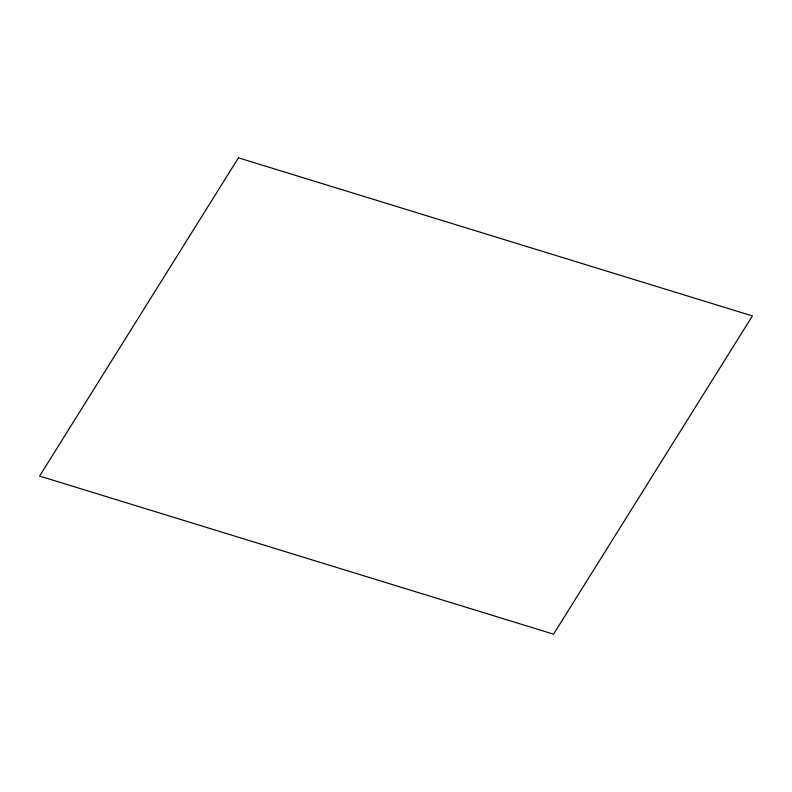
<?xml version="1.0" encoding="UTF-8"?>
<svg xmlns="http://www.w3.org/2000/svg" width="792" height="792" viewBox="0 0 792 792"><rect width="100%" height="100%" fill="white"/><g stroke="black" fill="none" stroke-linecap="round" stroke-linejoin="round"><path stroke-width="1.19" d="M238.441 157.836L39.6 476.071L553.558 634.164L752.4 315.929L238.441 157.836"/></g></svg>
